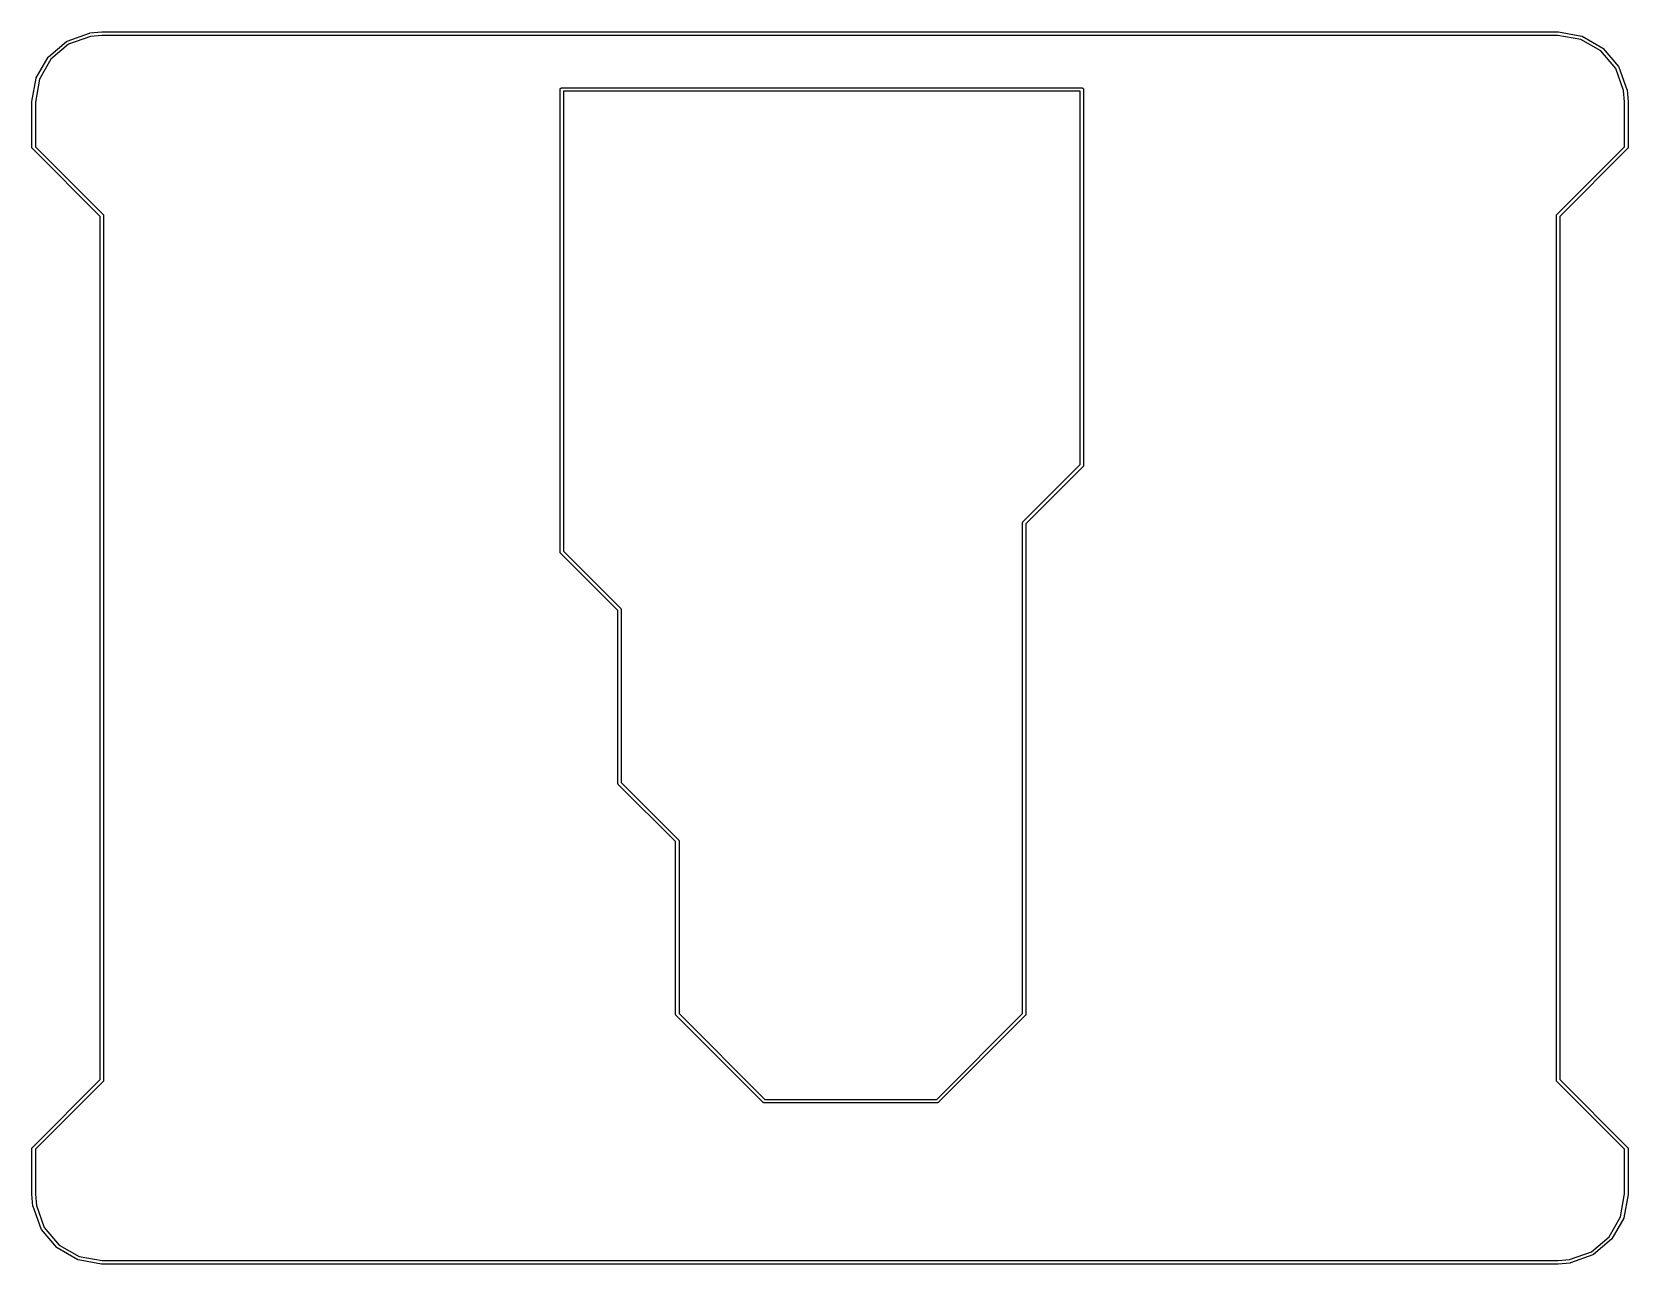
# Model space of a CAD drawing. Extents: x 5.9 to 76.1, y -49.1 to 5.1.
import ezdxf

# ---------------------------------------------------------------- set-up
doc = ezdxf.new("R2010")
doc.units = 0
doc.header["$MEASUREMENT"] = 0
doc.layers.add('BLACK', color=7, linetype='CONTINUOUS')

msp = doc.modelspace()

# ---------------------------------------------------------------- linework, layer by layer
at = {"layer": 'Black'}
for p, q in [((7.47435, 4.66855), (8.4534, 5.0249)), ((8.4534, 5.0249), (8.46305, 5.0266)), ((8.46305, 5.0266), (8.47252, 5.02914)), ((8.47252, 5.02914), (8.99346, 5.07471)), ((9.00328, 4.925), (8.49543, 4.88057)), ((8.99346, 5.07471), (8.99675, 5.07443)), ((8.99675, 5.07443), (9, 5.075)), ((9, 5.075), (73, 5.075)), ((72.9934, 4.925), (9.00328, 4.925)), ((74, 4.74751), (72.9934, 4.925)), ((73, 5.075), (73.0065, 5.07386)), ((73.0065, 5.07386), (73.013, 5.07386)), ((73.013, 5.07386), (74.0391, 4.89294)), ((6.65366, 3.98582), (7.45179, 4.65553)), ((7.53808, 4.53212), (6.76021, 3.87941)), ((7.45179, 4.65553), (7.47435, 4.66855)), ((7.47435, 4.66855), (7.47435, 4.66855)), ((8.49543, 4.88057), (7.53808, 4.53212)), ((74.8794, 4.23979), (74, 4.74751)), ((74.0391, 4.89294), (74.0636, 4.88403)), ((74.0636, 4.88403), (74.0636, 4.88403)), ((74.0636, 4.88403), (74.9659, 4.36308)), ((75.5321, 3.46192), (74.8794, 4.23979)), ((74.9659, 4.36308), (74.9858, 4.34634)), ((74.9858, 4.34634), (74.9858, 4.34634)), ((74.9858, 4.34634), (75.6555, 3.54821)), ((6.11597, 3.06356), (6.63692, 3.96586)), ((6.76021, 3.87941), (6.25249, 3.00001)), ((6.63692, 3.96586), (6.65366, 3.98582)), ((6.65366, 3.98582), (6.65366, 3.98582)), ((75.6555, 3.54821), (75.6686, 3.52565)), ((75.6686, 3.52565), (75.6686, 3.52565)), ((75.6686, 3.52565), (76.0249, 2.5466)), ((5.92614, 2.01302), (6.10706, 3.03908)), ((6.25249, 3.00001), (6.075, 1.99344)), ((6.10706, 3.03908), (6.11597, 3.06356)), ((6.11597, 3.06356), (6.11597, 3.06356)), ((75.8806, 2.50457), (75.5321, 3.46192)), ((29.135, 2.54), (29.1361, 2.54646)), ((29.135, -17.78), (29.135, 2.54)), ((29.1361, 2.55302), (29.1384, 2.55919)), ((29.1361, 2.54646), (29.1361, 2.55302)), ((29.1384, 2.55919), (29.1395, 2.56565)), ((29.1395, 2.56565), (29.1428, 2.57133)), ((29.1428, 2.57133), (29.145, 2.5775)), ((29.145, 2.5775), (29.1493, 2.58253)), ((29.1493, 2.58253), (29.1525, 2.58821)), ((29.1525, 2.58821), (29.1576, 2.59243)), ((29.1576, 2.59243), (29.1618, 2.59745)), ((29.1618, 2.59745), (29.1675, 2.60073)), ((29.1675, 2.60073), (29.1725, 2.60495)), ((29.1725, 2.60495), (29.1787, 2.6072)), ((29.1787, 2.6072), (29.1843, 2.61048)), ((29.1843, 2.61048), (29.1908, 2.61162)), ((29.1908, 2.61162), (29.197, 2.61386)), ((29.197, 2.61386), (29.2035, 2.61386)), ((29.2035, 2.61386), (29.21, 2.615)), ((29.21, 2.615), (52.07, 2.615)), ((29.285, 2.465), (29.285, -17.7489)), ((51.995, 2.465), (29.285, 2.465)), ((51.995, -13.9389), (51.995, 2.465)), ((52.07, 2.615), (52.0765, 2.61386)), ((52.0765, 2.61386), (52.083, 2.61386)), ((52.083, 2.61386), (52.0892, 2.61162)), ((52.0892, 2.61162), (52.0957, 2.61048)), ((52.0957, 2.61048), (52.1013, 2.6072)), ((52.1013, 2.6072), (52.1075, 2.60495)), ((52.1075, 2.60495), (52.1125, 2.60073)), ((52.1125, 2.60073), (52.1182, 2.59745)), ((52.1182, 2.59745), (52.1224, 2.59243)), ((52.1224, 2.59243), (52.1275, 2.58821)), ((52.1275, 2.58821), (52.1307, 2.58253)), ((52.1307, 2.58253), (52.135, 2.5775)), ((52.135, 2.5775), (52.1372, 2.57133)), ((52.1372, 2.57133), (52.1405, 2.56565)), ((52.1405, 2.56565), (52.1416, 2.55919)), ((52.1416, 2.55919), (52.1439, 2.55302)), ((52.1439, 2.55302), (52.1439, 2.54646)), ((52.1439, 2.54646), (52.145, 2.54)), ((52.145, 2.54), (52.145, -13.97)), ((75.925, 1.99672), (75.8806, 2.50457)), ((76.0249, 2.5466), (76.0266, 2.53695)), ((76.0266, 2.53695), (76.0291, 2.52748)), ((76.0291, 2.52748), (76.0747, 2.00654)), ((5.925, 2), (5.92614, 2.00646)), ((5.925, 0), (5.925, 2)), ((5.92614, 2.00646), (5.92614, 2.01302)), ((6.075, 1.99344), (6.075, 0.031066)), ((75.925, 0.031066), (75.925, 1.99672)), ((76.0747, 2.00654), (76.0744, 2.00325)), ((76.0744, 2.00325), (76.075, 2)), ((76.075, 2), (76.075, 0)), ((5.92557, -0.003251), (5.925, 0)), ((6.075, 0.031066), (9.05303, -2.94697)), ((72.947, -2.94697), (75.925, 0.031066)), ((76.075, 0), (76.0744, -0.003248)), ((5.92529, -0.006536), (5.92557, -0.003251)), ((5.92782, -0.015995), (5.92529, -0.006536)), ((5.92952, -0.025652), (5.92782, -0.015995)), ((5.93117, -0.028511), (5.92952, -0.025652)), ((5.93203, -0.031696), (5.93117, -0.028511)), ((5.93765, -0.039722), (5.93203, -0.031696)), ((5.94255, -0.048209), (5.93765, -0.039722)), ((5.94507, -0.050329), (5.94255, -0.048209)), ((5.94697, -0.053033), (5.94507, -0.050329)), ((8.925, -3.03107), (5.94697, -0.053033)), ((76.053, -0.053033), (73.075, -3.03107)), ((76.0549, -0.050329), (76.053, -0.053033)), ((76.0575, -0.048209), (76.0549, -0.050329)), ((76.0623, -0.039727), (76.0575, -0.048209)), ((76.068, -0.031696), (76.0623, -0.039727)), ((76.0688, -0.028508), (76.068, -0.031696)), ((76.0705, -0.025652), (76.0688, -0.028508)), ((76.0722, -0.016005), (76.0705, -0.025652)), ((76.0747, -0.006536), (76.0722, -0.016005)), ((76.0744, -0.003248), (76.0747, -0.006536)), ((8.925, -40.9689), (8.925, -3.03107)), ((9.05303, -2.94697), (9.05493, -2.94967)), ((9.05493, -2.94967), (9.05745, -2.95179)), ((9.05745, -2.95179), (9.06235, -2.96027)), ((9.06235, -2.96027), (9.06797, -2.9683)), ((9.06797, -2.9683), (9.06883, -2.97149)), ((9.06883, -2.97149), (9.07048, -2.97435)), ((9.07048, -2.97435), (9.07218, -2.98399)), ((9.07218, -2.98399), (9.07471, -2.99346)), ((9.07471, -2.99346), (9.07443, -2.99675)), ((9.07443, -2.99675), (9.075, -3)), ((9.075, -3), (9.075, -41)), ((72.925, -3), (72.9256, -2.99675)), ((72.925, -41), (72.925, -3)), ((72.9253, -2.99346), (72.9278, -2.984)), ((72.9256, -2.99675), (72.9253, -2.99346)), ((72.9278, -2.984), (72.9295, -2.97435)), ((72.9295, -2.97435), (72.9312, -2.97149)), ((72.9312, -2.97149), (72.932, -2.9683)), ((72.932, -2.9683), (72.9376, -2.96028)), ((72.9376, -2.96028), (72.9425, -2.95179)), ((72.9425, -2.95179), (72.9451, -2.94967)), ((72.9451, -2.94967), (72.947, -2.94697)), ((73.075, -3.03107), (73.075, -40.9689)), ((49.477, -16.457), (51.995, -13.9389)), ((52.123, -14.023), (49.605, -16.5411)), ((52.1249, -14.0203), (52.123, -14.023)), ((52.1275, -14.0182), (52.1249, -14.0203)), ((52.1324, -14.0097), (52.1275, -14.0182)), ((52.138, -14.0017), (52.1324, -14.0097)), ((52.1388, -13.9985), (52.138, -14.0017)), ((52.1405, -13.9957), (52.1388, -13.9985)), ((52.1422, -13.986), (52.1405, -13.9957)), ((52.1447, -13.9765), (52.1422, -13.986)), ((52.145, -13.97), (52.1444, -13.9733)), ((52.1444, -13.9733), (52.1447, -13.9765)), ((49.455, -16.51), (49.4556, -16.5067)), ((49.455, -38.0689), (49.455, -16.51)), ((49.4553, -16.5035), (49.4578, -16.494)), ((49.4556, -16.5067), (49.4553, -16.5035)), ((49.4578, -16.494), (49.4595, -16.4843)), ((49.4595, -16.4843), (49.4612, -16.4815)), ((49.4612, -16.4815), (49.462, -16.4783)), ((49.462, -16.4783), (49.4676, -16.4703)), ((49.4676, -16.4703), (49.4725, -16.4618)), ((49.4725, -16.4618), (49.4751, -16.4597)), ((49.4751, -16.4597), (49.477, -16.457)), ((49.605, -16.5411), (49.605, -38.1)), ((29.1356, -17.7833), (29.135, -17.78)), ((29.1353, -17.7865), (29.1356, -17.7833)), ((29.1378, -17.796), (29.1353, -17.7865)), ((29.1395, -17.8057), (29.1378, -17.796)), ((29.1412, -17.8085), (29.1395, -17.8057)), ((29.142, -17.8117), (29.1412, -17.8085)), ((29.1476, -17.8197), (29.142, -17.8117)), ((29.1525, -17.8282), (29.1476, -17.8197)), ((29.1551, -17.8303), (29.1525, -17.8282)), ((29.157, -17.833), (29.1551, -17.8303)), ((31.675, -20.3511), (29.157, -17.833)), ((29.285, -17.7489), (31.803, -20.267)), ((31.803, -20.267), (31.8049, -20.2697)), ((31.8049, -20.2697), (31.8075, -20.2718)), ((31.8075, -20.2718), (31.8124, -20.2803)), ((31.8124, -20.2803), (31.818, -20.2883)), ((31.818, -20.2883), (31.8188, -20.2915)), ((31.8188, -20.2915), (31.8205, -20.2943)), ((31.8205, -20.2943), (31.8222, -20.304)), ((31.8222, -20.304), (31.8247, -20.3135)), ((31.8247, -20.3135), (31.8244, -20.3167)), ((31.8244, -20.3167), (31.825, -20.32)), ((31.825, -20.32), (31.825, -27.9089)), ((31.675, -27.94), (31.675, -20.3511)), ((31.6756, -27.9433), (31.675, -27.94)), ((31.6753, -27.9465), (31.6756, -27.9433)), ((31.6778, -27.956), (31.6753, -27.9465)), ((31.6795, -27.9657), (31.6778, -27.956)), ((31.6812, -27.9685), (31.6795, -27.9657)), ((31.682, -27.9717), (31.6812, -27.9685)), ((31.6876, -27.9797), (31.682, -27.9717)), ((31.6925, -27.9882), (31.6876, -27.9797)), ((31.6951, -27.9903), (31.6925, -27.9882)), ((31.697, -27.993), (31.6951, -27.9903)), ((34.215, -30.5111), (31.697, -27.993)), ((31.825, -27.9089), (34.343, -30.427)), ((34.215, -38.1), (34.215, -30.5111)), ((34.343, -30.427), (34.3449, -30.4297)), ((34.3449, -30.4297), (34.3475, -30.4318)), ((34.3475, -30.4318), (34.3524, -30.4403)), ((34.3524, -30.4403), (34.358, -30.4483)), ((34.358, -30.4483), (34.3588, -30.4515)), ((34.3588, -30.4515), (34.3605, -30.4543)), ((34.3605, -30.4543), (34.3622, -30.464)), ((34.3622, -30.464), (34.3647, -30.4735)), ((34.3647, -30.4735), (34.3644, -30.4767)), ((34.3644, -30.4767), (34.365, -30.48)), ((34.365, -30.48), (34.365, -38.0689)), ((34.2156, -38.1033), (34.215, -38.1)), ((34.2153, -38.1065), (34.2156, -38.1033)), ((34.2178, -38.116), (34.2153, -38.1065)), ((34.2195, -38.1257), (34.2178, -38.116)), ((34.2212, -38.1285), (34.2195, -38.1257)), ((34.222, -38.1317), (34.2212, -38.1285)), ((34.2276, -38.1397), (34.222, -38.1317)), ((34.2325, -38.1482), (34.2276, -38.1397)), ((34.2351, -38.1503), (34.2325, -38.1482)), ((34.237, -38.153), (34.2351, -38.1503)), ((38.047, -41.963), (34.237, -38.153)), ((34.365, -38.0689), (38.1311, -41.835)), ((45.6889, -41.835), (49.455, -38.0689)), ((49.583, -38.153), (45.773, -41.963)), ((49.5849, -38.1503), (49.583, -38.153)), ((49.5875, -38.1482), (49.5849, -38.1503)), ((49.5923, -38.1397), (49.5875, -38.1482)), ((49.598, -38.1317), (49.5923, -38.1397)), ((49.5988, -38.1285), (49.598, -38.1317)), ((49.6005, -38.1257), (49.5988, -38.1285)), ((49.6022, -38.116), (49.6005, -38.1257)), ((49.6047, -38.1065), (49.6022, -38.116)), ((49.605, -38.1), (49.6044, -38.1032)), ((49.6044, -38.1032), (49.6047, -38.1065)), ((5.94697, -43.947), (8.925, -40.9689)), ((9.05303, -41.053), (6.075, -44.0311)), ((9.05493, -41.0503), (9.05303, -41.053)), ((9.05745, -41.0482), (9.05493, -41.0503)), ((9.06235, -41.0397), (9.05745, -41.0482)), ((9.06797, -41.0317), (9.06235, -41.0397)), ((9.06883, -41.0285), (9.06797, -41.0317)), ((9.07048, -41.0257), (9.06883, -41.0285)), ((9.07218, -41.016), (9.07048, -41.0257)), ((9.07471, -41.0065), (9.07218, -41.016)), ((9.075, -41), (9.07443, -41.0032)), ((9.07443, -41.0032), (9.07471, -41.0065)), ((72.9256, -41.0033), (72.925, -41)), ((72.9253, -41.0065), (72.9256, -41.0033)), ((72.9278, -41.016), (72.9253, -41.0065)), ((72.9295, -41.0257), (72.9278, -41.016)), ((72.9312, -41.0285), (72.9295, -41.0257)), ((72.932, -41.0317), (72.9312, -41.0285)), ((72.9376, -41.0397), (72.932, -41.0317)), ((72.9425, -41.0482), (72.9376, -41.0397)), ((72.9451, -41.0503), (72.9425, -41.0482)), ((72.947, -41.053), (72.9451, -41.0503)), ((75.925, -44.0311), (72.947, -41.053)), ((73.075, -40.9689), (76.053, -43.947)), ((38.0497, -41.9649), (38.047, -41.963)), ((38.0518, -41.9675), (38.0497, -41.9649)), ((38.0603, -41.9723), (38.0518, -41.9675)), ((38.0683, -41.978), (38.0603, -41.9723)), ((38.0715, -41.9788), (38.0683, -41.978)), ((38.0743, -41.9805), (38.0715, -41.9788)), ((38.084, -41.9822), (38.0743, -41.9805)), ((38.0935, -41.9847), (38.084, -41.9822)), ((38.0968, -41.9844), (38.0935, -41.9847)), ((38.1, -41.985), (38.0968, -41.9844)), ((45.72, -41.985), (38.1, -41.985)), ((38.1311, -41.835), (45.6889, -41.835)), ((45.7233, -41.9844), (45.72, -41.985)), ((45.7265, -41.9847), (45.7233, -41.9844)), ((45.736, -41.9822), (45.7265, -41.9847)), ((45.7457, -41.9805), (45.736, -41.9822)), ((45.7485, -41.9788), (45.7457, -41.9805)), ((45.7517, -41.978), (45.7485, -41.9788)), ((45.7597, -41.9724), (45.7517, -41.978)), ((45.7682, -41.9675), (45.7597, -41.9724)), ((45.7703, -41.9649), (45.7682, -41.9675)), ((45.773, -41.963), (45.7703, -41.9649)), ((5.925, -44), (5.92557, -43.9967)), ((5.925, -46), (5.925, -44)), ((5.92529, -43.9935), (5.92782, -43.984)), ((5.92557, -43.9967), (5.92529, -43.9935)), ((5.92782, -43.984), (5.92952, -43.9743)), ((5.92952, -43.9743), (5.93117, -43.9715)), ((5.93117, -43.9715), (5.93203, -43.9683)), ((5.93203, -43.9683), (5.93765, -43.9603)), ((5.93765, -43.9603), (5.94255, -43.9518)), ((5.94255, -43.9518), (5.94507, -43.9497)), ((5.94507, -43.9497), (5.94697, -43.947)), ((6.075, -44.0311), (6.075, -45.9967)), ((75.925, -45.9934), (75.925, -44.0311)), ((76.053, -43.947), (76.0549, -43.9497)), ((76.0549, -43.9497), (76.0575, -43.9518)), ((76.0575, -43.9518), (76.0623, -43.9603)), ((76.0623, -43.9603), (76.068, -43.9683)), ((76.068, -43.9683), (76.0688, -43.9715)), ((76.0688, -43.9715), (76.0705, -43.9743)), ((76.0705, -43.9743), (76.0722, -43.984)), ((76.0722, -43.984), (76.0747, -43.9935)), ((76.0747, -43.9935), (76.0744, -43.9968)), ((76.0744, -43.9968), (76.075, -44)), ((76.075, -44), (76.075, -46)), ((5.92557, -46.0032), (5.925, -46)), ((5.92528, -46.0065), (5.92557, -46.0032)), ((5.97086, -46.5275), (5.92528, -46.0065)), ((6.075, -45.9967), (6.11943, -46.5046)), ((75.7475, -47), (75.925, -45.9934)), ((76.0739, -46.013), (75.8929, -47.0391)), ((76.075, -46), (76.0739, -46.0065)), ((76.0739, -46.0065), (76.0739, -46.013)), ((5.9734, -46.5369), (5.97086, -46.5275)), ((5.9751, -46.5466), (5.9734, -46.5369)), ((6.33145, -47.5257), (5.9751, -46.5466)), ((6.11943, -46.5046), (6.46788, -47.4619)), ((75.2398, -47.8794), (75.7475, -47)), ((6.34447, -47.5482), (6.33145, -47.5257)), ((7.01418, -48.3463), (6.34447, -47.5482)), ((6.34447, -47.5482), (6.34447, -47.5482)), ((6.46788, -47.4619), (7.12059, -48.2398)), ((75.884, -47.0636), (75.3631, -47.9659)), ((75.8929, -47.0391), (75.884, -47.0636)), ((7.03093, -48.3604), (7.01418, -48.3463)), ((7.01418, -48.3463), (7.01418, -48.3463)), ((7.03414, -48.3631), (7.03093, -48.3604)), ((7.93644, -48.884), (7.03414, -48.3631)), ((7.03414, -48.3631), (7.03414, -48.3631)), ((7.12059, -48.2398), (7.99999, -48.7475)), ((74.4619, -48.5321), (75.2398, -47.8794)), ((75.3463, -47.9858), (74.5482, -48.6555)), ((75.3631, -47.9659), (75.3463, -47.9858)), ((75.3463, -47.9858), (75.3463, -47.9858)), ((7.96092, -48.8929), (7.93644, -48.884)), ((8.98698, -49.0739), (7.96092, -48.8929)), ((7.99999, -48.7475), (9.00656, -48.925)), ((8.99354, -49.0739), (8.98698, -49.0739)), ((9, -49.075), (8.99354, -49.0739)), ((73, -49.075), (9, -49.075)), ((9.00656, -48.925), (72.9967, -48.925)), ((72.9967, -48.925), (73.5046, -48.8806)), ((73.0032, -49.0744), (73, -49.075)), ((73.0065, -49.0747), (73.0032, -49.0744)), ((73.5275, -49.0291), (73.0065, -49.0747)), ((73.5046, -48.8806), (74.4619, -48.5321)), ((73.5369, -49.0266), (73.5275, -49.0291)), ((73.5466, -49.0249), (73.5369, -49.0266)), ((74.5257, -48.6686), (73.5466, -49.0249)), ((74.5482, -48.6555), (74.5257, -48.6686)), ((74.5482, -48.6555), (74.5482, -48.6555))]:
    msp.add_line(p, q, dxfattribs=at)

doc.saveas('drawing.dxf')
